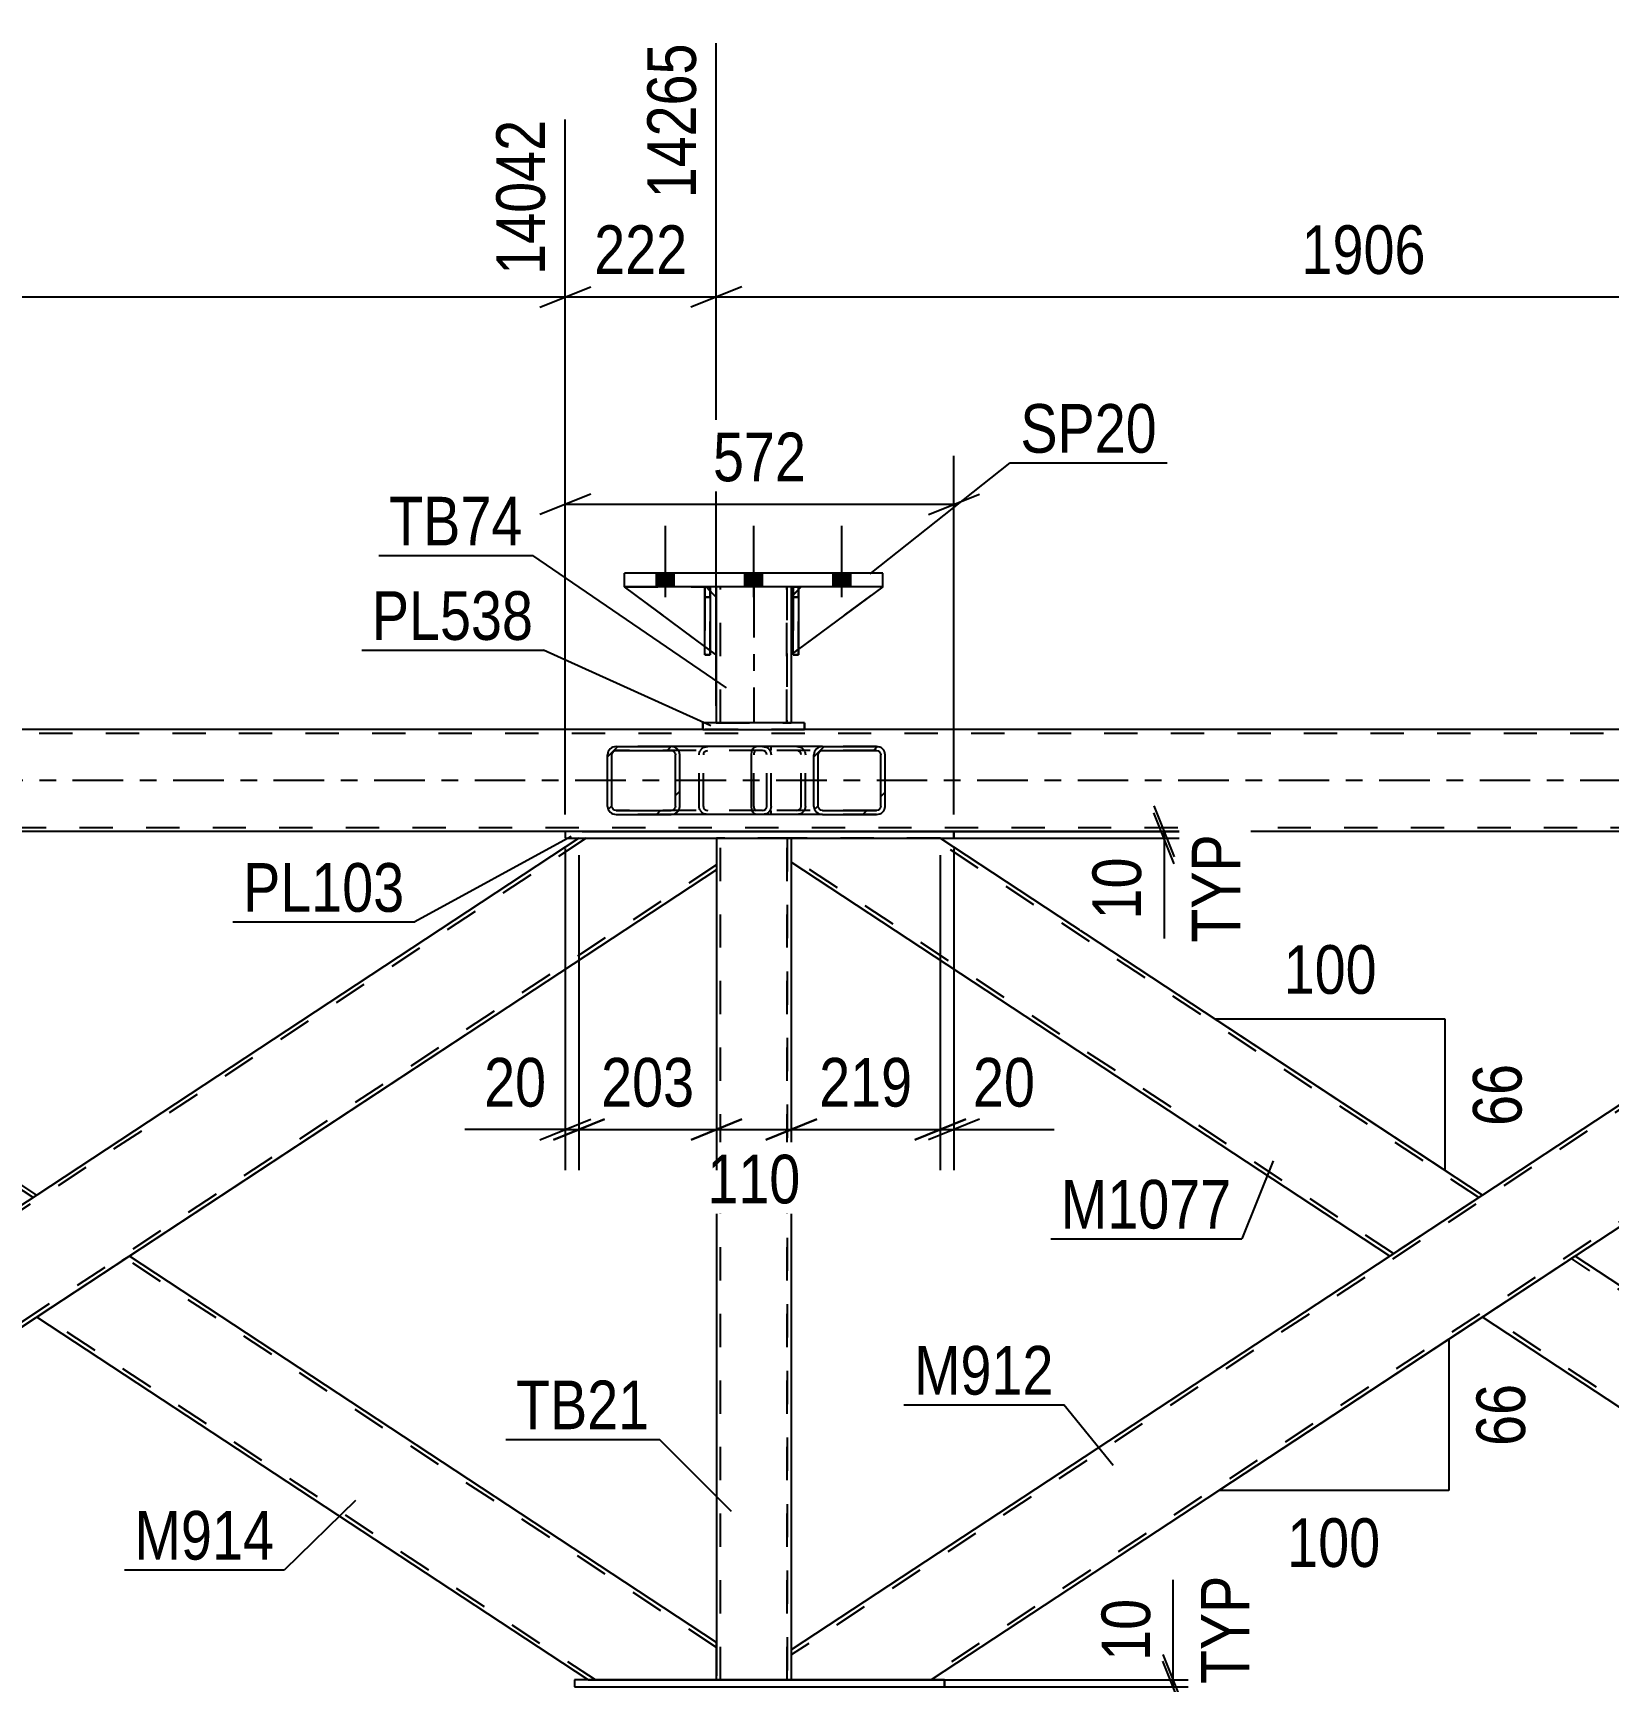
# Model space of a CAD drawing. Header units: millimetres. Extents: x -832 to 357, y -842 to -1.
# Drawn here: x -258.5 to -165.8, y -515.8 to -418.8 of the extents above; entities that cross this region are included whole.
import ezdxf

# ---------------------------------------------------------------- set-up
doc = ezdxf.new("R2010")
doc.units = ezdxf.units.MM
doc.linetypes.add('DXK_LINE_DOT2', pattern=[3.9198, 1.9599, -1.9599])
doc.linetypes.add('DXK_LINE_DOT3', pattern=[5.9187, 2.979, -0.9799, 0.9799, -0.9799])
doc.styles.add('Arial Narrow', font='ARIALN.TTF', dxfattribs={"height": 0.2})

# ---------------------------------------------------------------- blocks, each defined once
blk = doc.blocks.new('Part-570388851-8274 - 8256')
at = {"color": 7, "linetype": 'DXK_LINE_DOT2'}
for p, q in [((-213.887, -466.204), (-218.287, -466.204)), ((-218.287, -466.204), (-218.287, -468.052)), ((-218.287, -466.204), (-218.287, -515.763)), ((-218.047, -515.763), (-218.047, -466.204)), ((-218.047, -515.763), (-218.047, -466.204)), ((-214.127, -515.763), (-214.127, -466.204)), ((-214.127, -466.204), (-214.127, -515.763)), ((-213.887, -466.204), (-213.887, -467.61)), ((-213.887, -466.204), (-213.887, -515.763)), ((-218.287, -513.556), (-218.287, -515.763)), ((-213.887, -513.998), (-213.887, -515.763)), ((-218.287, -515.763), (-213.887, -515.763))]:
    blk.add_line(p, q, dxfattribs=at)
at = {"color": 2, "linetype": 'Continuous'}
for p, q in [((-213.887, -467.61), (-213.887, -513.998)), ((-218.287, -468.052), (-218.287, -513.556))]:
    blk.add_line(p, q, dxfattribs=at)
blk = doc.blocks.new('Part-570388851-8419 - 8256')
at = {"linetype": 'Continuous'}
h = blk.add_hatch(dxfattribs=at)
h.set_pattern_fill('', scale=0.7, style=0, pattern_type=0)
h.set_pattern_definition([(45, (-224.665, -464.5076), (-1.57154, 1.57154), [])])
h.paths.add_polyline_path([(-224.704, -464.324), (-224.665, -464.508), (-224.554, -464.663), (-224.389, -464.767), (-224.193, -464.804), (-220.958, -464.804), (-220.763, -464.767), (-220.597, -464.663), (-220.486, -464.508), (-220.447, -464.324), (-220.447, -461.284), (-220.486, -461.1), (-220.597, -460.944), (-220.763, -460.84), (-220.958, -460.804), (-224.193, -460.804), (-224.389, -460.84), (-224.554, -460.944), (-224.665, -461.1), (-224.704, -461.284)])
h.paths.add_polyline_path([(-224.429, -461.192), (-224.374, -461.114), (-224.291, -461.062), (-224.193, -461.044), (-220.958, -461.044), (-220.86, -461.062), (-220.777, -461.114), (-220.722, -461.192), (-220.703, -461.284), (-220.703, -464.324), (-220.722, -464.416), (-220.777, -464.494), (-220.86, -464.546), (-220.958, -464.564), (-224.193, -464.564), (-224.291, -464.546), (-224.374, -464.494), (-224.429, -464.416), (-224.449, -464.324), (-224.449, -461.284)])
at = {"color": 2, "linetype": 'Continuous'}
for p, q in [((-224.193, -460.804), (-224.389, -460.84)), ((-224.193, -460.804), (-220.958, -460.804)), ((-215.959, -460.804), (-220.958, -460.804)), ((-220.763, -460.84), (-220.958, -460.804)), ((-224.665, -461.1), (-224.704, -461.284)), ((-224.704, -464.324), (-224.704, -461.284)), ((-224.449, -461.284), (-224.429, -461.192)), ((-224.449, -464.324), (-224.449, -461.284)), ((-224.429, -461.192), (-224.374, -461.114)), ((-224.374, -461.114), (-224.291, -461.062)), ((-224.291, -461.062), (-224.193, -461.044)), ((-224.193, -461.044), (-220.958, -461.044)), ((-220.958, -461.044), (-220.86, -461.062)), ((-220.86, -461.062), (-220.777, -461.114)), ((-220.777, -461.114), (-220.722, -461.192)), ((-220.722, -461.192), (-220.703, -461.284)), ((-220.703, -464.324), (-220.703, -461.284)), ((-220.447, -461.284), (-220.486, -461.1)), ((-220.447, -464.324), (-220.447, -461.284)), ((-224.704, -464.324), (-224.665, -464.508)), ((-224.429, -464.416), (-224.449, -464.324)), ((-224.374, -464.494), (-224.429, -464.416)), ((-224.389, -464.767), (-224.193, -464.804)), ((-224.291, -464.546), (-224.374, -464.494)), ((-224.193, -464.564), (-224.291, -464.546)), ((-224.193, -464.564), (-220.958, -464.564)), ((-224.193, -464.804), (-220.958, -464.804)), ((-220.86, -464.546), (-220.958, -464.564)), ((-220.958, -464.804), (-220.763, -464.767)), ((-215.959, -464.804), (-220.958, -464.804)), ((-220.777, -464.494), (-220.86, -464.546)), ((-220.722, -464.416), (-220.777, -464.494)), ((-220.703, -464.324), (-220.722, -464.416)), ((-220.486, -464.508), (-220.447, -464.324))]:
    blk.add_line(p, q, dxfattribs=at)
at = {"color": 7, "linetype": 'DXK_LINE_DOT2'}
for p, q in [((-220.958, -460.804), (-224.193, -460.804)), ((-219.003, -460.84), (-218.808, -460.804)), ((-215.573, -460.804), (-215.959, -460.804)), ((-215.573, -460.804), (-215.377, -460.84)), ((-215.573, -461.044), (-224.193, -461.044)), ((-219.318, -461.284), (-219.28, -461.1)), ((-219.318, -464.324), (-219.318, -461.284)), ((-219.044, -461.192), (-219.063, -461.284)), ((-219.063, -464.324), (-219.063, -461.284)), ((-218.988, -461.114), (-219.044, -461.192)), ((-218.988, -461.114), (-218.966, -461.1)), ((-218.966, -461.1), (-218.905, -461.062)), ((-218.905, -461.062), (-218.808, -461.044)), ((-215.475, -461.062), (-215.573, -461.044)), ((-215.392, -461.114), (-215.475, -461.062)), ((-215.337, -461.192), (-215.392, -461.114)), ((-215.317, -461.284), (-215.337, -461.192)), ((-215.317, -464.324), (-215.317, -461.284)), ((-215.101, -461.1), (-215.062, -461.284)), ((-215.062, -464.324), (-215.062, -461.284)), ((-215.573, -464.564), (-224.193, -464.564)), ((-220.958, -464.804), (-224.193, -464.804)), ((-219.28, -464.508), (-219.318, -464.324)), ((-219.063, -464.324), (-219.044, -464.416)), ((-219.044, -464.416), (-218.988, -464.494)), ((-218.808, -464.804), (-219.003, -464.767)), ((-218.988, -464.494), (-218.966, -464.508)), ((-218.966, -464.508), (-218.905, -464.546)), ((-218.905, -464.546), (-218.808, -464.564)), ((-215.573, -464.804), (-215.959, -464.804)), ((-215.573, -464.564), (-215.475, -464.546)), ((-215.377, -464.767), (-215.573, -464.804)), ((-215.475, -464.546), (-215.392, -464.494)), ((-215.392, -464.494), (-215.337, -464.416)), ((-215.337, -464.416), (-215.317, -464.324)), ((-215.062, -464.324), (-215.101, -464.508))]:
    blk.add_line(p, q, dxfattribs=at)
at = {"color": 2, "linetype": 'Continuous'}
for centre, start, end in [((-224.213, -461.305), 110.75831, 155.68003), ((-220.938, -461.305), 24.31997, 69.24169), ((-224.213, -464.303), 204.31997, 249.24169), ((-220.938, -464.303), 290.75831, 335.68003)]:
    blk.add_arc(centre, 0.496, start, end, dxfattribs=at)
at = {"color": 7, "linetype": 'DXK_LINE_DOT2'}
for centre, start, end in [((-218.827, -461.305), 110.75832, 155.68004), ((-215.553, -461.305), 24.31996, 69.24168), ((-218.827, -464.303), 204.31996, 249.24168), ((-215.553, -464.303), 290.75832, 335.68004)]:
    blk.add_arc(centre, 0.496, start, end, dxfattribs=at)
blk = doc.blocks.new('Part-570388851-8403 - 8256')
at = {"color": 7, "linetype": 'DXK_LINE_DOT2'}
for p, q in [((-225.956, -466.204), (-301.269, -515.763)), ((-226.393, -466.204), (-218.287, -466.204)), ((-226.393, -466.204), (-226.393, -466.204)), ((-218.287, -466.204), (-218.287, -468.053)), ((-218.287, -467.765), (-291.227, -515.763)), ((-218.287, -467.765), (-218.287, -467.744)), ((-258.318, -487.212), (-263.776, -490.804)), ((-252.861, -490.804), (-258.318, -494.395)), ((-300.886, -515.223), (-301.705, -515.763)), ((-301.705, -515.763), (-301.705, -515.763)), ((-301.705, -515.763), (-290.79, -515.763))]:
    blk.add_line(p, q, dxfattribs=at)
at = {"color": 2, "linetype": 'Continuous'}
for p, q in [((-226.393, -466.204), (-258.318, -487.212)), ((-218.287, -466.204), (-218.287, -468.053)), ((-218.287, -468.053), (-252.861, -490.804)), ((-263.776, -490.804), (-300.886, -515.223)), ((-258.318, -494.395), (-290.79, -515.763))]:
    blk.add_line(p, q, dxfattribs=at)
blk = doc.blocks.new('Part-570388851-8659 - 8256')
at = {"color": 2, "linetype": 'Continuous'}
for p, q in [((-227.193, -465.804), (-227.193, -466.204)), ((-204.31, -465.804), (-227.193, -465.804)), ((-227.193, -466.204), (-204.31, -466.204)), ((-204.31, -465.804), (-204.31, -466.204)), ((-204.31, -465.804), (-204.31, -465.804)), ((-204.31, -466.204), (-204.31, -466.204))]:
    blk.add_line(p, q, dxfattribs=at)
at = {"color": 7, "linetype": 'DXK_LINE_DOT2'}
for p, q in [((-227.193, -465.804), (-227.193, -466.204)), ((-204.31, -466.204), (-204.31, -465.804)), ((-204.31, -465.804), (-204.31, -465.804)), ((-204.31, -466.204), (-204.31, -466.204))]:
    blk.add_line(p, q, dxfattribs=at)
blk = doc.blocks.new('Part-570388851-8356 - 8256')
at = {"color": 2, "linetype": 'Continuous'}
for p, q in [((-300.886, -466.384), (-300.852, -466.362)), ((-263.776, -490.804), (-300.886, -466.384)), ((-300.758, -466.3), (-300.852, -466.362)), ((-300.758, -466.3), (-300.62, -466.204)), ((-258.318, -487.212), (-290.244, -466.204)), ((-258.318, -487.212), (-263.776, -490.804)), ((-258.318, -487.212), (-258.318, -487.212))]:
    blk.add_line(p, q, dxfattribs=at)
at = {"color": 7, "linetype": 'DXK_LINE_DOT2'}
for p, q in [((-300.852, -466.362), (-300.886, -466.384)), ((-300.758, -466.3), (-300.62, -466.204)), ((-300.758, -466.3), (-300.758, -466.3)), ((-300.667, -466.24), (-300.651, -466.229)), ((-300.651, -466.229), (-300.667, -466.24)), ((-263.558, -490.66), (-300.667, -466.24)), ((-300.595, -466.204), (-300.651, -466.229)), ((-290.244, -466.204), (-300.62, -466.204)), ((-258.537, -487.356), (-290.681, -466.204)), ((-258.755, -487.5), (-258.755, -487.5)), ((-258.755, -487.5), (-258.755, -487.5)), ((-258.537, -487.356), (-258.588, -487.39)), ((-258.553, -487.367), (-258.588, -487.39)), ((-258.588, -487.39), (-258.588, -487.39)), ((-258.446, -487.297), (-258.446, -487.297)), ((-258.352, -487.234), (-258.352, -487.234)), ((-258.318, -487.212), (-258.318, -487.212)), ((-258.318, -487.212), (-258.318, -487.212)), ((-263.776, -490.804), (-263.776, -490.804))]:
    blk.add_line(p, q, dxfattribs=at)
blk = doc.blocks.new('Bolt-570388851-8478 - 8256')
at = {"linetype": 'Continuous'}
for points in [[(-221.819, -451.404), (-220.779, -451.404), (-220.779, -450.604), (-221.819, -450.604)], [(-221.819, -451.404), (-220.779, -451.404), (-220.779, -450.604), (-221.819, -450.604)], [(-221.819, -451.404), (-220.779, -451.404), (-220.779, -450.604), (-221.819, -450.604)], [(-216.619, -451.404), (-215.579, -451.404), (-215.579, -450.604), (-216.619, -450.604)], [(-216.619, -451.404), (-215.579, -451.404), (-215.579, -450.604), (-216.619, -450.604)], [(-211.419, -451.404), (-210.379, -451.404), (-210.379, -450.604), (-211.419, -450.604)], [(-211.419, -451.404), (-210.379, -451.404), (-210.379, -450.604), (-211.419, -450.604)], [(-211.419, -451.404), (-210.379, -451.404), (-210.379, -450.604), (-211.419, -450.604)]]:
    blk.add_hatch(color=1, dxfattribs=at).paths.add_polyline_path(points)
at = {"color": 1, "linetype": 'Continuous'}
for p, q in [((-221.299, -452.004), (-221.299, -447.804)), ((-221.299, -452.004), (-221.299, -447.804)), ((-221.299, -452.004), (-221.299, -447.804)), ((-216.099, -452.004), (-216.099, -447.804)), ((-216.099, -452.004), (-216.099, -447.804)), ((-210.899, -452.004), (-210.899, -447.804)), ((-210.899, -452.004), (-210.899, -447.804)), ((-210.899, -452.004), (-210.899, -447.804)), ((-221.819, -451.404), (-221.819, -450.604)), ((-221.819, -451.404), (-221.819, -450.604)), ((-221.819, -451.404), (-221.819, -450.604)), ((-220.779, -451.404), (-220.779, -450.604)), ((-220.779, -451.404), (-220.779, -450.604)), ((-220.779, -451.404), (-220.779, -450.604)), ((-216.619, -451.404), (-216.619, -450.604)), ((-216.619, -451.404), (-216.619, -450.604)), ((-215.579, -451.404), (-215.579, -450.604)), ((-215.579, -451.404), (-215.579, -450.604)), ((-211.419, -451.404), (-211.419, -450.604)), ((-211.419, -451.404), (-211.419, -450.604)), ((-211.419, -451.404), (-211.419, -450.604)), ((-210.379, -451.404), (-210.379, -450.604)), ((-210.379, -451.404), (-210.379, -450.604)), ((-210.379, -451.404), (-210.379, -450.604))]:
    blk.add_line(p, q, dxfattribs=at)
blk = doc.blocks.new('Part-570388851-8858 - 8256')
at = {"color": 7, "linetype": 'DXK_LINE_DOT2'}
for p, q in [((-140.822, -466.204), (-213.887, -514.284)), ((-130.78, -466.204), (-206.093, -515.763)), ((-130.343, -466.204), (-141.258, -466.204)), ((-141.258, -466.204), (-141.258, -466.204)), ((-130.343, -466.204), (-130.343, -466.204)), ((-130.343, -466.204), (-130.343, -466.204)), ((-173.184, -487.212), (-178.642, -490.804)), ((-167.727, -490.804), (-173.184, -494.395)), ((-213.887, -513.997), (-213.887, -515.763)), ((-213.887, -514.284), (-213.887, -514.306)), ((-213.887, -514.306), (-213.887, -514.461)), ((-205.656, -515.763), (-213.887, -515.763)), ((-205.656, -515.763), (-205.656, -515.763))]:
    blk.add_line(p, q, dxfattribs=at)
at = {"color": 2, "linetype": 'Continuous'}
for p, q in [((-141.258, -466.204), (-173.184, -487.212)), ((-130.343, -466.204), (-167.727, -490.804)), ((-178.642, -490.804), (-213.887, -513.997)), ((-173.184, -494.395), (-205.656, -515.763)), ((-213.887, -513.997), (-213.887, -514.571)), ((-213.887, -514.571), (-213.887, -515.763))]:
    blk.add_line(p, q, dxfattribs=at)
blk = doc.blocks.new('Part-570388851-8481 - 8256')
at = {"color": 2, "linetype": 'Continuous'}
for p, q in [((-213.453, -451.403), (-213.773, -451.403)), ((-213.773, -455.403), (-213.773, -451.403)), ((-213.453, -451.403), (-213.453, -451.403)), ((-213.453, -451.403), (-213.453, -455.403)), ((-213.453, -455.403), (-213.773, -455.403))]:
    blk.add_line(p, q, dxfattribs=at)
at = {"color": 7, "linetype": 'DXK_LINE_DOT2'}
for p, q in [((-213.773, -451.403), (-213.773, -452.003)), ((-213.453, -452.003), (-213.773, -452.003)), ((-213.773, -452.003), (-213.773, -455.403)), ((-213.453, -452.003), (-213.453, -451.403)), ((-213.453, -455.403), (-213.453, -452.003))]:
    blk.add_line(p, q, dxfattribs=at)
blk = doc.blocks.new('Part-570388851-8483 - 8256')
at = {"color": 7, "linetype": 'DXK_LINE_DOT2'}
for p, q in [((-213.773, -452.003), (-213.773, -451.403)), ((-213.773, -451.403), (-213.773, -451.403)), ((-213.773, -451.403), (-213.773, -455.403)), ((-213.773, -451.403), (-213.453, -451.403)), ((-213.773, -455.403), (-213.773, -452.003)), ((-213.773, -452.003), (-213.453, -452.003)), ((-213.453, -451.403), (-213.453, -452.003)), ((-213.453, -455.403), (-213.453, -451.403)), ((-213.453, -452.003), (-213.453, -455.403)), ((-213.773, -455.403), (-213.453, -455.403))]:
    blk.add_line(p, q, dxfattribs=at)
blk = doc.blocks.new('Part-570388851-8876 - 8256')
at = {"color": 2, "linetype": 'Continuous'}
for p, q in [((-213.887, -466.204), (-213.887, -467.611)), ((-173.184, -487.212), (-205.11, -466.204)), ((-178.642, -490.804), (-213.887, -467.611)), ((-173.184, -487.212), (-178.642, -490.804)), ((-173.184, -487.212), (-173.184, -487.212))]:
    blk.add_line(p, q, dxfattribs=at)
at = {"color": 7, "linetype": 'DXK_LINE_DOT2'}
for p, q in [((-213.887, -466.204), (-213.887, -467.611)), ((-205.11, -466.204), (-213.887, -466.204)), ((-173.403, -487.356), (-205.547, -466.204)), ((-178.423, -490.66), (-213.887, -467.323)), ((-173.621, -487.5), (-173.621, -487.5)), ((-173.621, -487.5), (-173.621, -487.5)), ((-173.403, -487.356), (-173.454, -487.39)), ((-173.419, -487.367), (-173.454, -487.39)), ((-173.454, -487.39), (-173.454, -487.39)), ((-173.403, -487.356), (-173.403, -487.356)), ((-173.312, -487.297), (-173.312, -487.297)), ((-173.217, -487.234), (-173.217, -487.234)), ((-173.184, -487.212), (-173.184, -487.212)), ((-173.184, -487.212), (-173.184, -487.212)), ((-178.642, -490.804), (-178.642, -490.804))]:
    blk.add_line(p, q, dxfattribs=at)
blk = doc.blocks.new('Part-570388851-8582 - 8256')
at = {"color": 7, "linetype": 'DXK_LINE_DOT2'}
for p, q in [((-213.899, -452.003), (-213.299, -451.403)), ((-213.899, -452.003), (-213.899, -455.403)), ((-213.453, -451.557), (-213.773, -451.877)), ((-208.499, -451.404), (-213.299, -451.403)), ((-213.899, -455.403), (-213.453, -455.073))]:
    blk.add_line(p, q, dxfattribs=at)
at = {"color": 2, "linetype": 'Continuous'}
for p, q in [((-213.773, -451.877), (-213.899, -452.003)), ((-213.899, -452.003), (-213.899, -455.403)), ((-213.899, -452.003), (-213.899, -452.003)), ((-213.299, -451.403), (-213.453, -451.557)), ((-208.499, -451.404), (-213.453, -455.073)), ((-213.773, -455.31), (-213.899, -455.403))]:
    blk.add_line(p, q, dxfattribs=at)
blk = doc.blocks.new('Part-570388851-8583 - 8256')
at = {"color": 7, "linetype": 'DXK_LINE_DOT2'}
for p, q in [((-213.299, -451.403), (-213.899, -452.003)), ((-213.899, -452.003), (-213.299, -451.403)), ((-213.899, -455.403), (-208.499, -451.404)), ((-213.899, -452.003), (-213.899, -455.403)), ((-213.899, -452.003), (-213.899, -452.003)), ((-213.899, -452.003), (-213.899, -455.403)), ((-208.499, -451.404), (-213.299, -451.403))]:
    blk.add_line(p, q, dxfattribs=at)
blk = doc.blocks.new('Part-570388851-8612 - 8256')
at = {"color": 2, "linetype": 'Continuous'}
for p, q in [((-219.099, -459.804), (-219.099, -459.404)), ((-219.099, -459.404), (-219.099, -459.404)), ((-213.099, -459.404), (-219.099, -459.404)), ((-219.099, -459.804), (-219.099, -459.804)), ((-219.099, -459.804), (-213.099, -459.804)), ((-213.099, -459.404), (-213.099, -459.804))]:
    blk.add_line(p, q, dxfattribs=at)
at = {"color": 7, "linetype": 'DXK_LINE_DOT2'}
for p, q in [((-219.099, -459.404), (-219.099, -459.804)), ((-213.099, -459.404), (-213.099, -459.404)), ((-213.099, -459.804), (-213.099, -459.404)), ((-213.099, -459.804), (-213.099, -459.804))]:
    blk.add_line(p, q, dxfattribs=at)
blk = doc.blocks.new('Part-570388851-8617 - 8256')
at = {"color": 2, "linetype": 'Continuous'}
for p, q in [((-218.299, -451.404), (-218.299, -452.003)), ((-213.899, -451.404), (-213.899, -452.003)), ((-218.299, -455.403), (-218.299, -459.404)), ((-213.899, -455.403), (-213.899, -459.404))]:
    blk.add_line(p, q, dxfattribs=at)
at = {"color": 7, "linetype": 'DXK_LINE_DOT2'}
for p, q in [((-213.899, -451.404), (-218.299, -451.404)), ((-218.299, -451.404), (-218.299, -459.404)), ((-218.299, -452.003), (-218.299, -455.403)), ((-218.059, -459.404), (-218.059, -451.404)), ((-218.059, -459.404), (-218.059, -451.404)), ((-214.139, -459.404), (-214.139, -451.404)), ((-214.139, -451.404), (-214.139, -459.404)), ((-213.899, -451.404), (-213.899, -459.404)), ((-213.899, -452.003), (-213.899, -455.403)), ((-218.299, -459.404), (-213.899, -459.404))]:
    blk.add_line(p, q, dxfattribs=at)
at = {"color": 7, "linetype": 'DXK_LINE_DOT3'}
blk.add_line((-216.099, -451.404), (-216.099, -459.404), dxfattribs=at)
blk = doc.blocks.new('Part-570388851-8627 - 8256')
at = {"color": 2, "linetype": 'Continuous'}
for p, q in [((-223.699, -451.404), (-223.699, -450.604)), ((-208.499, -450.604), (-223.699, -450.604)), ((-208.499, -451.404), (-208.499, -450.604)), ((-208.499, -451.404), (-223.699, -451.404))]:
    blk.add_line(p, q, dxfattribs=at)
at = {"color": 7, "linetype": 'DXK_LINE_DOT2'}
for p, q in [((-223.699, -451.404), (-223.699, -450.604)), ((-208.499, -451.404), (-208.499, -450.604))]:
    blk.add_line(p, q, dxfattribs=at)
blk = doc.blocks.new('Part-570388851-8628 - 8256')
at = {"color": 2, "linetype": 'Continuous'}
for p, q in [((-218.973, -454.904), (-223.699, -451.403)), ((-218.299, -452.003), (-218.653, -451.65)), ((-218.299, -452.003), (-218.299, -455.403)), ((-218.299, -455.403), (-218.653, -455.141))]:
    blk.add_line(p, q, dxfattribs=at)
at = {"color": 7, "linetype": 'DXK_LINE_DOT2'}
for p, q in [((-218.899, -451.403), (-223.699, -451.403)), ((-218.653, -451.65), (-218.899, -451.403)), ((-218.653, -455.141), (-218.973, -454.904))]:
    blk.add_line(p, q, dxfattribs=at)
blk = doc.blocks.new('Part-570388851-8629 - 8256')
at = {"color": 7, "linetype": 'DXK_LINE_DOT2'}
for p, q in [((-218.299, -455.403), (-223.699, -451.403)), ((-223.699, -451.403), (-218.899, -451.403)), ((-218.899, -451.403), (-218.299, -452.003)), ((-218.299, -452.003), (-218.299, -455.403))]:
    blk.add_line(p, q, dxfattribs=at)
blk = doc.blocks.new('Part-570388851-8682 - 8256')
at = {"color": 2, "linetype": 'Continuous'}
for p, q in [((-226.647, -515.763), (-226.647, -516.163)), ((-204.856, -515.763), (-226.647, -515.763)), ((-226.647, -516.163), (-204.856, -516.163)), ((-204.856, -515.763), (-204.856, -516.163)), ((-204.856, -515.763), (-204.856, -515.763)), ((-204.856, -516.163), (-204.856, -516.163))]:
    blk.add_line(p, q, dxfattribs=at)
at = {"color": 7, "linetype": 'DXK_LINE_DOT2'}
for p, q in [((-226.647, -515.763), (-226.647, -516.163)), ((-204.856, -516.163), (-204.856, -515.763)), ((-204.856, -515.763), (-204.856, -515.763)), ((-204.856, -516.163), (-204.856, -516.163))]:
    blk.add_line(p, q, dxfattribs=at)
blk = doc.blocks.new('Part-570388851-8765 - 8256')
at = {"color": 2, "linetype": 'Continuous'}
for p, q in [((-252.861, -490.804), (-258.318, -494.395)), ((-252.861, -490.804), (-252.861, -490.804)), ((-218.287, -513.555), (-252.861, -490.804)), ((-258.318, -494.395), (-258.318, -494.395)), ((-225.847, -515.763), (-258.318, -494.395)), ((-218.287, -515.763), (-218.287, -513.555))]:
    blk.add_line(p, q, dxfattribs=at)
at = {"color": 7, "linetype": 'DXK_LINE_DOT2'}
for p, q in [((-252.894, -490.826), (-253.298, -491.091)), ((-253.079, -490.947), (-253.079, -490.947)), ((-218.287, -513.842), (-253.079, -490.947)), ((-252.861, -490.804), (-252.861, -490.804)), ((-253.298, -491.091), (-253.298, -491.091)), ((-253.298, -491.091), (-253.298, -491.091)), ((-258.1, -494.251), (-258.084, -494.24)), ((-225.41, -515.763), (-258.1, -494.251)), ((-257.882, -494.108), (-257.882, -494.108)), ((-218.287, -515.763), (-218.287, -513.555)), ((-218.287, -513.842), (-218.287, -513.909)), ((-225.847, -515.763), (-218.287, -515.763)), ((-225.847, -515.763), (-225.847, -515.763))]:
    blk.add_line(p, q, dxfattribs=at)
blk = doc.blocks.new('Part-570388851-8812 - 8256')
at = {"linetype": 'Continuous'}
h = blk.add_hatch(dxfattribs=at)
h.set_pattern_fill('', scale=0.7, style=0, pattern_type=0)
h.set_pattern_definition([(45, (-212.5148, -464.5076), (-1.57154, 1.57154), [])])
h.paths.add_polyline_path([(-212.553, -464.324), (-212.515, -464.508), (-212.406, -464.663), (-212.242, -464.767), (-212.05, -464.804), (-208.86, -464.804), (-208.668, -464.767), (-208.504, -464.663), (-208.395, -464.508), (-208.357, -464.324), (-208.357, -461.284), (-208.395, -461.1), (-208.504, -460.944), (-208.668, -460.84), (-208.86, -460.804), (-212.05, -460.804), (-212.242, -460.84), (-212.406, -460.944), (-212.515, -461.1), (-212.553, -461.284)])
h.paths.add_polyline_path([(-212.282, -461.192), (-212.228, -461.114), (-212.146, -461.062), (-212.05, -461.044), (-208.86, -461.044), (-208.764, -461.062), (-208.682, -461.114), (-208.628, -461.192), (-208.609, -461.284), (-208.609, -464.324), (-208.628, -464.416), (-208.682, -464.494), (-208.764, -464.546), (-208.86, -464.564), (-212.05, -464.564), (-212.146, -464.546), (-212.228, -464.494), (-212.282, -464.416), (-212.301, -464.324), (-212.301, -461.284)])
at = {"color": 2, "linetype": 'Continuous'}
for p, q in [((-216.15, -460.944), (-216.062, -460.84)), ((-216.062, -460.84), (-215.959, -460.804)), ((-212.05, -460.804), (-215.959, -460.804)), ((-212.05, -460.804), (-212.242, -460.84)), ((-212.05, -460.804), (-208.86, -460.804)), ((-208.668, -460.84), (-208.86, -460.804)), ((-216.229, -461.284), (-216.208, -461.1)), ((-216.229, -464.324), (-216.229, -461.284)), ((-216.208, -461.1), (-216.15, -460.944)), ((-212.515, -461.1), (-212.553, -461.284)), ((-212.553, -464.324), (-212.553, -461.284)), ((-212.301, -461.284), (-212.282, -461.192)), ((-212.301, -464.324), (-212.301, -461.284)), ((-212.282, -461.192), (-212.228, -461.114)), ((-212.228, -461.114), (-212.146, -461.062)), ((-212.146, -461.062), (-212.05, -461.044)), ((-212.05, -461.044), (-208.86, -461.044)), ((-208.86, -461.044), (-208.764, -461.062)), ((-208.764, -461.062), (-208.682, -461.114)), ((-208.682, -461.114), (-208.628, -461.192)), ((-208.628, -461.192), (-208.609, -461.284)), ((-208.609, -464.324), (-208.609, -461.284)), ((-208.357, -461.284), (-208.395, -461.1)), ((-208.357, -464.324), (-208.357, -461.284)), ((-216.208, -464.508), (-216.229, -464.324)), ((-216.15, -464.663), (-216.208, -464.508)), ((-216.062, -464.767), (-216.15, -464.663)), ((-215.959, -464.804), (-216.062, -464.767)), ((-212.05, -464.804), (-215.959, -464.804)), ((-212.553, -464.324), (-212.515, -464.508)), ((-212.282, -464.416), (-212.301, -464.324)), ((-212.228, -464.494), (-212.282, -464.416)), ((-212.242, -464.767), (-212.05, -464.804)), ((-212.146, -464.546), (-212.228, -464.494)), ((-212.05, -464.564), (-212.146, -464.546)), ((-212.05, -464.564), (-208.86, -464.564)), ((-212.05, -464.804), (-208.86, -464.804)), ((-208.764, -464.546), (-208.86, -464.564)), ((-208.86, -464.804), (-208.668, -464.767)), ((-208.682, -464.494), (-208.764, -464.546)), ((-208.628, -464.416), (-208.682, -464.494)), ((-208.609, -464.324), (-208.628, -464.416)), ((-208.395, -464.508), (-208.357, -464.324))]:
    blk.add_line(p, q, dxfattribs=at)
at = {"color": 7, "linetype": 'DXK_LINE_DOT2'}
for p, q in [((-215.062, -461.044), (-215.062, -460.804)), ((-213.552, -460.804), (-213.36, -460.84)), ((-208.86, -460.804), (-212.05, -460.804)), ((-216.084, -461.192), (-216.094, -461.284)), ((-216.094, -464.324), (-216.094, -461.284)), ((-216.055, -461.114), (-216.084, -461.192)), ((-216.011, -461.062), (-216.055, -461.114)), ((-215.959, -461.044), (-216.011, -461.062)), ((-208.86, -461.044), (-215.959, -461.044)), ((-213.456, -461.062), (-213.552, -461.044)), ((-213.374, -461.114), (-213.456, -461.062)), ((-213.32, -461.192), (-213.374, -461.114)), ((-213.301, -461.284), (-213.32, -461.192)), ((-213.301, -464.324), (-213.301, -461.284)), ((-213.087, -461.1), (-213.049, -461.284)), ((-213.049, -464.324), (-213.049, -461.284)), ((-216.094, -464.324), (-216.084, -464.416)), ((-216.084, -464.416), (-216.055, -464.494)), ((-216.055, -464.494), (-216.011, -464.546)), ((-216.011, -464.546), (-215.959, -464.564)), ((-208.86, -464.564), (-215.959, -464.564)), ((-215.062, -464.804), (-215.062, -464.564)), ((-213.552, -464.564), (-213.456, -464.546)), ((-213.36, -464.767), (-213.552, -464.804)), ((-213.456, -464.546), (-213.374, -464.494)), ((-213.374, -464.494), (-213.32, -464.416)), ((-213.32, -464.416), (-213.301, -464.324)), ((-213.049, -464.324), (-213.087, -464.508)), ((-208.86, -464.804), (-212.05, -464.804))]:
    blk.add_line(p, q, dxfattribs=at)
for centre, start, end in [((-213.537, -461.3), 23.89514, 68.84868), ((-213.537, -464.308), 291.15132, 336.10486)]:
    blk.add_arc(centre, 0.492, start, end, dxfattribs=at)
at = {"color": 2, "linetype": 'Continuous'}
for centre, start, end in [((-212.065, -461.3), 111.15132, 156.10487), ((-208.845, -461.3), 23.89513, 68.84868), ((-212.065, -464.308), 203.89513, 248.84868), ((-208.845, -464.308), 291.15132, 336.10487)]:
    blk.add_arc(centre, 0.492, start, end, dxfattribs=at)
blk = doc.blocks.new('Part-570388851-8837 - 8256')
at = {"color": 2, "linetype": 'Continuous'}
for p, q in [((-219.099, -459.804), (-383.367, -459.804)), ((-111.176, -459.804), (-213.099, -459.804)), ((-227.193, -465.804), (-289.444, -465.804)), ((-142.058, -465.804), (-204.31, -465.804))]:
    blk.add_line(p, q, dxfattribs=at)
at = {"color": 7, "linetype": 'DXK_LINE_DOT2'}
for p, q in [((-213.099, -459.804), (-219.099, -459.804)), ((-111.176, -460.044), (-788.888, -460.044)), ((-788.888, -465.564), (-111.176, -465.564)), ((-204.31, -465.804), (-227.193, -465.804))]:
    blk.add_line(p, q, dxfattribs=at)
at = {"color": 7, "linetype": 'DXK_LINE_DOT3'}
blk.add_line((-111.176, -462.804), (-788.888, -462.804), dxfattribs=at)
blk = doc.blocks.new('Part-570388851-8853 - 8256')
at = {"color": 2, "linetype": 'Continuous'}
for p, q in [((-167.727, -490.804), (-173.184, -494.395)), ((-167.727, -490.804), (-167.727, -490.804)), ((-130.617, -515.223), (-167.727, -490.804)), ((-173.184, -494.395), (-173.184, -494.395)), ((-140.712, -515.763), (-173.184, -494.395)), ((-130.65, -515.245), (-131.437, -515.763)), ((-130.617, -515.223), (-130.65, -515.245))]:
    blk.add_line(p, q, dxfattribs=at)
at = {"color": 7, "linetype": 'DXK_LINE_DOT2'}
for p, q in [((-167.76, -490.826), (-168.163, -491.091)), ((-167.945, -490.947), (-167.945, -490.947)), ((-130.835, -515.367), (-167.945, -490.947)), ((-167.727, -490.804), (-167.727, -490.804)), ((-168.163, -491.091), (-168.163, -491.091)), ((-168.163, -491.091), (-168.163, -491.091)), ((-172.966, -494.251), (-172.949, -494.24)), ((-140.276, -515.763), (-172.966, -494.251)), ((-172.748, -494.108), (-172.748, -494.108)), ((-130.617, -515.223), (-130.617, -515.223)), ((-130.617, -515.223), (-130.617, -515.223)), ((-131.437, -515.763), (-140.712, -515.763)), ((-140.712, -515.763), (-140.712, -515.763)), ((-131.054, -515.511), (-130.835, -515.367)), ((-131.054, -515.511), (-131.054, -515.511))]:
    blk.add_line(p, q, dxfattribs=at)
blk = doc.blocks.new('Part-570388851-8861 - 8256')
at = {"color": 7, "linetype": 'DXK_LINE_DOT2'}
for p, q in [((-218.972, -451.403), (-218.973, -451.403)), ((-218.973, -451.403), (-218.972, -455.403)), ((-218.973, -451.403), (-218.652, -451.403)), ((-218.972, -452.003), (-218.972, -451.403)), ((-218.972, -455.403), (-218.972, -452.003)), ((-218.972, -452.003), (-218.652, -452.003)), ((-218.652, -455.403), (-218.653, -451.403)), ((-218.652, -451.403), (-218.652, -452.003)), ((-218.652, -452.003), (-218.652, -455.403)), ((-218.972, -455.403), (-218.652, -455.403))]:
    blk.add_line(p, q, dxfattribs=at)
blk = doc.blocks.new('Part-570388851-8884 - 8256')
at = {"color": 2, "linetype": 'Continuous'}
for p, q in [((-218.653, -451.403), (-218.973, -451.403)), ((-218.973, -455.403), (-218.973, -451.403)), ((-218.653, -451.403), (-218.653, -451.403)), ((-218.653, -451.403), (-218.653, -455.403)), ((-218.653, -455.403), (-218.973, -455.403))]:
    blk.add_line(p, q, dxfattribs=at)
at = {"color": 7, "linetype": 'DXK_LINE_DOT2'}
for p, q in [((-218.973, -451.403), (-218.973, -452.003)), ((-218.653, -452.003), (-218.973, -452.003)), ((-218.973, -452.003), (-218.973, -455.403)), ((-218.653, -452.003), (-218.653, -451.403)), ((-218.653, -455.403), (-218.653, -452.003))]:
    blk.add_line(p, q, dxfattribs=at)
blk = doc.blocks.new('StraightDimension-570388851-9805 - 8256')
at = {"color": 7, "linetype": 'Continuous'}
for p, q in [((-218.299, -458.404), (-218.299, -419.388)), ((-227.193, -464.804), (-227.193, -423.888)), ((-228.693, -434.929), (-225.693, -433.729)), ((-216.799, -433.729), (-219.799, -434.929)), ((-227.193, -434.329), (-218.299, -434.329))]:
    blk.add_line(p, q, dxfattribs=at)
at = {"color": 0}
blk.add_wipeout([(-219.404, -433.579), (-219.404, -429.379), (-226.088, -429.379), (-226.088, -433.579)], dxfattribs=at)
at = {"color": 3, "style": 'Arial Narrow'}
blk.add_text('222', height=2.8633, dxfattribs=at).set_placement((-225.488, -432.979))
at = {"color": 0, "linetype": 'Continuous'}
blk.add_wipeout([(-218.899, -418.788), (-223.099, -418.789), (-223.099, -429.129), (-218.899, -429.129)], dxfattribs=at)
at = {"color": 3, "linetype": 'Continuous', "style": 'Arial Narrow'}
blk.add_text('14265', height=2.8633, rotation=90.00021, dxfattribs=at).set_placement((-219.499, -428.529))
blk = doc.blocks.new('StraightDimension-570388851-10306 - 8256')
at = {"color": 7, "linetype": 'Continuous'}
for p, q in [((-205.11, -467.204), (-205.11, -485.752)), ((-204.31, -466.804), (-204.31, -485.752)), ((-206.61, -483.952), (-203.61, -482.752)), ((-202.81, -482.752), (-205.81, -483.952)), ((-205.11, -483.352), (-204.31, -483.352)), ((-204.31, -483.352), (-198.404, -483.352)), ((-204.31, -483.352), (-198.404, -483.352))]:
    blk.add_line(p, q, dxfattribs=at)
at = {"color": 0}
blk.add_wipeout([(-198.929, -482.602), (-198.929, -478.402), (-203.785, -478.402), (-203.785, -482.602)], dxfattribs=at)
at = {"color": 3, "style": 'Arial Narrow'}
blk.add_text('20', height=2.8633, dxfattribs=at).set_placement((-203.185, -482.002))
blk = doc.blocks.new('StraightDimension-570388851-10324 - 8256')
at = {"color": 7, "linetype": 'Continuous'}
for p, q in [((-213.887, -467.204), (-213.887, -485.752)), ((-205.11, -467.204), (-205.11, -485.752)), ((-215.387, -483.952), (-212.387, -482.752)), ((-203.61, -482.752), (-206.61, -483.952)), ((-213.887, -483.352), (-205.11, -483.352))]:
    blk.add_line(p, q, dxfattribs=at)
at = {"color": 0}
blk.add_wipeout([(-206.156, -482.602), (-206.156, -478.402), (-212.841, -478.402), (-212.841, -482.602)], dxfattribs=at)
at = {"color": 3, "style": 'Arial Narrow'}
blk.add_text('219', height=2.8633, dxfattribs=at).set_placement((-212.241, -482.002))
blk = doc.blocks.new('AngleDimension-570388851-9913 - 8256')
at = {"color": 7, "linetype": 'Continuous'}
for p, q in [((-233.095, -477.797), (-266.135, -499.539)), ((-266.135, -499.539), (-279.668, -508.444)), ((-266.135, -499.539), (-266.135, -508.444)), ((-266.135, -508.444), (-279.668, -508.444))]:
    blk.add_line(p, q, dxfattribs=at)
at = {"color": 0}
for points in [[(-261.035, -501.563), (-265.235, -501.563), (-265.235, -506.42), (-261.035, -506.42)], [(-269.56, -513.544), (-269.56, -509.344), (-276.244, -509.344), (-276.244, -513.544)]]:
    blk.add_wipeout(points, dxfattribs=at)
at = {"color": 3, "style": 'Arial Narrow'}
blk.add_text('66', height=2.8633, rotation=90.00021, dxfattribs=at).set_placement((-261.635, -505.82))
blk.add_text('100', height=2.8633, dxfattribs=at).set_placement((-275.644, -512.944))
blk = doc.blocks.new('StraightDimension-570388851-9815 - 8256')
at = {"color": 7, "linetype": 'Continuous'}
for p, q in [((-218.299, -458.404), (-218.299, -419.388)), ((-142.058, -464.804), (-142.058, -423.888)), ((-216.799, -433.729), (-219.799, -434.929)), ((-143.558, -434.929), (-140.558, -433.729)), ((-218.299, -434.329), (-142.058, -434.329))]:
    blk.add_line(p, q, dxfattribs=at)
at = {"color": 0}
blk.add_wipeout([(-175.922, -433.579), (-175.922, -429.379), (-184.435, -429.379), (-184.435, -433.579)], dxfattribs=at)
at = {"color": 3, "style": 'Arial Narrow'}
blk.add_text('1906', height=2.8633, dxfattribs=at).set_placement((-183.835, -432.979))
at = {"color": 0, "linetype": 'Continuous'}
blk.add_wipeout([(-142.658, -423.288), (-146.858, -423.289), (-146.858, -433.629), (-142.658, -433.629)], dxfattribs=at)
at = {"color": 3, "linetype": 'Continuous', "style": 'Arial Narrow'}
blk.add_text('16171', height=2.8633, rotation=90.00021, dxfattribs=at).set_placement((-143.258, -433.029))
blk = doc.blocks.new('AngleDimension-570388851-8915 - 8256')
at = {"color": 7, "linetype": 'Continuous'}
for p, q in [((-147.961, -477.797), (-175.171, -495.702)), ((-175.171, -495.702), (-188.704, -504.607)), ((-175.171, -495.702), (-175.171, -504.607)), ((-175.171, -504.607), (-188.704, -504.607))]:
    blk.add_line(p, q, dxfattribs=at)
at = {"color": 0}
for points in [[(-170.071, -497.727), (-174.271, -497.727), (-174.271, -502.583), (-170.071, -502.583)], [(-178.595, -509.707), (-178.595, -505.507), (-185.279, -505.507), (-185.279, -509.707)]]:
    blk.add_wipeout(points, dxfattribs=at)
at = {"color": 3, "style": 'Arial Narrow'}
blk.add_text('66', height=2.8633, rotation=90.00021, dxfattribs=at).set_placement((-170.671, -501.983))
blk.add_text('100', height=2.8633, dxfattribs=at).set_placement((-184.679, -509.107))
blk = doc.blocks.new('StraightDimension-570388851-9249 - 8256')
at = {"color": 7, "linetype": 'Continuous'}
for p, q in [((-191.401, -515.763), (-191.401, -509.857)), ((-191.401, -515.763), (-191.401, -509.857)), ((-192.001, -514.263), (-190.801, -517.263)), ((-190.801, -517.663), (-192.001, -514.663)), ((-225.647, -515.763), (-189.001, -515.763)), ((-225.647, -516.163), (-189.001, -516.163)), ((-191.401, -516.163), (-191.401, -515.763))]:
    blk.add_line(p, q, dxfattribs=at)
at = {"color": 0, "linetype": 'Continuous'}
blk.add_wipeout([(-186.301, -509.015), (-190.501, -509.015), (-190.501, -516.605), (-186.301, -516.605)], dxfattribs=at)
at = {"color": 0}
blk.add_wipeout([(-192.151, -510.382), (-196.351, -510.382), (-196.351, -515.238), (-192.151, -515.238)], dxfattribs=at)
at = {"color": 3, "linetype": 'Continuous', "style": 'Arial Narrow'}
blk.add_text('TYP', height=2.8633, rotation=90.00021, dxfattribs=at).set_placement((-186.901, -516.005))
at = {"color": 3, "style": 'Arial Narrow'}
blk.add_text('10', height=2.8633, rotation=90.00021, dxfattribs=at).set_placement((-192.751, -514.638))
blk = doc.blocks.new('StraightDimension-570388851-9260 - 8256')
at = {"color": 7, "linetype": 'Continuous'}
for p, q in [((-192.534, -464.304), (-191.334, -467.304)), ((-191.334, -467.704), (-192.534, -464.704)), ((-226.193, -465.804), (-189.534, -465.804)), ((-226.193, -466.204), (-189.534, -466.204)), ((-191.934, -466.204), (-191.934, -465.804)), ((-191.934, -466.204), (-191.934, -472.11)), ((-191.934, -466.204), (-191.934, -472.11))]:
    blk.add_line(p, q, dxfattribs=at)
at = {"color": 0, "linetype": 'Continuous'}
blk.add_wipeout([(-186.834, -465.362), (-191.034, -465.362), (-191.034, -472.952), (-186.834, -472.952)], dxfattribs=at)
at = {"color": 0}
blk.add_wipeout([(-192.684, -466.729), (-196.884, -466.729), (-196.884, -471.585), (-192.684, -471.585)], dxfattribs=at)
at = {"color": 3, "linetype": 'Continuous', "style": 'Arial Narrow'}
blk.add_text('TYP', height=2.8633, rotation=90.00021, dxfattribs=at).set_placement((-187.434, -472.352))
at = {"color": 3, "style": 'Arial Narrow'}
blk.add_text('10', height=2.8633, rotation=90.00021, dxfattribs=at).set_placement((-193.284, -470.985))
blk = doc.blocks.new('StraightDimension-570388851-10298 - 8256')
at = {"color": 7, "linetype": 'Continuous'}
for p, q in [((-227.193, -466.804), (-227.193, -485.752)), ((-226.393, -467.204), (-226.393, -485.752)), ((-228.693, -483.952), (-225.693, -482.752)), ((-224.893, -482.752), (-227.893, -483.952)), ((-227.193, -483.352), (-233.099, -483.352)), ((-227.193, -483.352), (-233.099, -483.352)), ((-227.193, -483.352), (-226.393, -483.352))]:
    blk.add_line(p, q, dxfattribs=at)
at = {"color": 0}
blk.add_wipeout([(-227.718, -482.602), (-227.718, -478.402), (-232.574, -478.402), (-232.574, -482.602)], dxfattribs=at)
at = {"color": 3, "style": 'Arial Narrow'}
blk.add_text('20', height=2.8633, dxfattribs=at).set_placement((-231.974, -482.002))
blk = doc.blocks.new('StraightDimension-570388851-10314 - 8256')
at = {"color": 7, "linetype": 'Continuous'}
for p, q in [((-218.287, -467.204), (-218.287, -486.202)), ((-213.887, -467.204), (-213.887, -486.202)), ((-219.787, -483.952), (-216.787, -482.752)), ((-212.387, -482.752), (-215.387, -483.952)), ((-218.287, -483.352), (-213.887, -483.352))]:
    blk.add_line(p, q, dxfattribs=at)
at = {"color": 0}
blk.add_wipeout([(-212.745, -488.302), (-212.745, -484.102), (-219.429, -484.102), (-219.429, -488.302)], dxfattribs=at)
at = {"color": 3, "style": 'Arial Narrow'}
blk.add_text('110', height=2.8633, dxfattribs=at).set_placement((-218.829, -487.702))
blk = doc.blocks.new('AngleDimension-570388851-9541 - 8256')
at = {"color": 7, "linetype": 'Continuous'}
for p, q in [((-188.181, -477.344), (-188.913, -476.862)), ((-175.38, -476.862), (-188.913, -476.862)), ((-175.38, -485.768), (-188.913, -476.862)), ((-175.38, -485.768), (-175.38, -476.862))]:
    blk.add_line(p, q, dxfattribs=at)
at = {"color": 0}
for points in [[(-178.804, -475.962), (-178.804, -471.762), (-185.488, -471.762), (-185.488, -475.962)], [(-170.28, -478.887), (-174.48, -478.887), (-174.48, -483.743), (-170.28, -483.743)]]:
    blk.add_wipeout(points, dxfattribs=at)
at = {"color": 3, "style": 'Arial Narrow'}
blk.add_text('100', height=2.8633, dxfattribs=at).set_placement((-184.888, -475.362))
blk.add_text('66', height=2.8633, rotation=90.00021, dxfattribs=at).set_placement((-170.88, -483.143))
blk = doc.blocks.new('StraightDimension-570388851-9795 - 8256')
at = {"color": 7, "linetype": 'Continuous'}
for p, q in [((-312.327, -464.804), (-312.327, -423.888)), ((-227.193, -464.804), (-227.193, -423.888)), ((-310.827, -433.729), (-313.827, -434.929)), ((-228.693, -434.929), (-225.693, -433.729)), ((-312.327, -434.329), (-227.193, -434.329))]:
    blk.add_line(p, q, dxfattribs=at)
at = {"color": 0}
blk.add_wipeout([(-265.504, -433.579), (-265.504, -429.379), (-274.016, -429.379), (-274.016, -433.579)], dxfattribs=at)
at = {"color": 3, "style": 'Arial Narrow'}
blk.add_text('2128', height=2.8633, dxfattribs=at).set_placement((-273.416, -432.979))
at = {"color": 0, "linetype": 'Continuous'}
blk.add_wipeout([(-227.793, -423.288), (-231.993, -423.289), (-231.993, -433.629), (-227.793, -433.629)], dxfattribs=at)
at = {"color": 3, "linetype": 'Continuous', "style": 'Arial Narrow'}
blk.add_text('14042', height=2.8633, rotation=90.00021, dxfattribs=at).set_placement((-228.393, -433.029))
blk = doc.blocks.new('StraightDimension-570388851-9952 - 8256')
at = {"color": 7, "linetype": 'Continuous'}
for p, q in [((-227.193, -464.804), (-227.193, -443.684)), ((-204.31, -464.804), (-204.31, -443.684)), ((-225.693, -445.934), (-228.693, -447.134)), ((-205.81, -447.134), (-202.81, -445.934)), ((-227.193, -446.534), (-204.31, -446.534))]:
    blk.add_line(p, q, dxfattribs=at)
at = {"color": 0}
blk.add_wipeout([(-212.409, -445.784), (-212.409, -441.584), (-219.094, -441.584), (-219.094, -445.784)], dxfattribs=at)
at = {"color": 3, "style": 'Arial Narrow'}
blk.add_text('572', height=2.8633, dxfattribs=at).set_placement((-218.494, -445.184))
blk = doc.blocks.new('StraightDimension-570388851-10290 - 8256')
at = {"color": 7, "linetype": 'Continuous'}
for p, q in [((-226.393, -467.204), (-226.393, -485.752)), ((-218.287, -467.204), (-218.287, -485.752)), ((-227.893, -483.952), (-224.893, -482.752)), ((-216.787, -482.752), (-219.787, -483.952)), ((-226.393, -483.352), (-218.287, -483.352))]:
    blk.add_line(p, q, dxfattribs=at)
at = {"color": 0}
blk.add_wipeout([(-218.998, -482.602), (-218.998, -478.402), (-225.682, -478.402), (-225.682, -482.602)], dxfattribs=at)
at = {"color": 3, "style": 'Arial Narrow'}
blk.add_text('203', height=2.8633, dxfattribs=at).set_placement((-225.082, -482.002))
blk = doc.blocks.new('Mark-570388851-8270 - 8256')
at = {"color": 30, "linetype": 'Continuous'}
for p in [(-230.693, -501.597), (-217.395, -505.839)]:
    blk.add_line(p, (-221.638, -501.597), dxfattribs=at)
at = {"color": 0}
blk.add_wipeout([(-222.238, -500.997), (-222.238, -497.997), (-230.093, -497.997), (-230.093, -500.997)], dxfattribs=at)
blk.add_wipeout([(-222.238, -500.997), (-222.238, -497.997), (-230.093, -497.997), (-230.093, -500.997)], dxfattribs=at)
at = {"color": 3, "style": 'Arial Narrow'}
blk.add_text('TB21', height=2.8633, dxfattribs=at).set_placement((-230.093, -500.997))
blk = doc.blocks.new('Mark-570388851-8608 - 8256')
at = {"color": 30, "linetype": 'Continuous'}
for p in [(-239.181, -455.123), (-218.619, -459.591)]:
    blk.add_line(p, (-228.477, -455.123), dxfattribs=at)
at = {"color": 0}
blk.add_wipeout([(-229.077, -454.523), (-229.077, -451.523), (-238.581, -451.523), (-238.581, -454.523)], dxfattribs=at)
blk.add_wipeout([(-229.077, -454.523), (-229.077, -451.523), (-238.581, -451.523), (-238.581, -454.523)], dxfattribs=at)
at = {"color": 3, "style": 'Arial Narrow'}
blk.add_text('PL538', height=2.8633, dxfattribs=at).set_placement((-238.581, -454.523))
blk = doc.blocks.new('Mark-570388851-8613 - 8256')
at = {"color": 30, "linetype": 'Continuous'}
for p in [(-238.164, -449.563), (-217.694, -457.347)]:
    blk.add_line(p, (-229.109, -449.563), dxfattribs=at)
at = {"color": 0}
blk.add_wipeout([(-229.709, -448.963), (-229.709, -445.963), (-237.564, -445.963), (-237.564, -448.963)], dxfattribs=at)
blk.add_wipeout([(-229.709, -448.963), (-229.709, -445.963), (-237.564, -445.963), (-237.564, -448.963)], dxfattribs=at)
at = {"color": 3, "style": 'Arial Narrow'}
blk.add_text('TB74', height=2.8633, dxfattribs=at).set_placement((-237.564, -448.963))
blk = doc.blocks.new('Mark-570388851-8623 - 8256')
at = {"color": 30, "linetype": 'Continuous'}
for p, q in [((-209.241, -450.625), (-200.992, -444.103)), ((-200.992, -444.103), (-191.753, -444.103))]:
    blk.add_line(p, q, dxfattribs=at)
at = {"color": 0}
blk.add_wipeout([(-192.353, -443.503), (-192.353, -440.503), (-200.392, -440.503), (-200.392, -443.503)], dxfattribs=at)
blk.add_wipeout([(-192.353, -443.503), (-192.353, -440.503), (-200.392, -440.503), (-200.392, -443.503)], dxfattribs=at)
at = {"color": 3, "style": 'Arial Narrow'}
blk.add_text('SP20', height=2.8633, dxfattribs=at).set_placement((-200.392, -443.503))
blk = doc.blocks.new('Mark-570388851-8655 - 8256')
at = {"color": 30, "linetype": 'Continuous'}
for p in [(-226.846, -466.104), (-246.765, -471.131)]:
    blk.add_line(p, (-236.062, -471.131), dxfattribs=at)
at = {"color": 0}
blk.add_wipeout([(-236.662, -470.531), (-236.662, -467.531), (-246.165, -467.531), (-246.165, -470.531)], dxfattribs=at)
blk.add_wipeout([(-236.662, -470.531), (-236.662, -467.531), (-246.165, -467.531), (-246.165, -470.531)], dxfattribs=at)
at = {"color": 3, "style": 'Arial Narrow'}
blk.add_text('PL103', height=2.8633, dxfattribs=at).set_placement((-246.165, -470.531))
blk = doc.blocks.new('Mark-570388851-8761 - 8256')
at = {"color": 30, "linetype": 'Continuous'}
for p in [(-239.554, -505.205), (-253.158, -509.274)]:
    blk.add_line(p, (-243.735, -509.274), dxfattribs=at)
at = {"color": 0}
blk.add_wipeout([(-244.335, -508.674), (-244.335, -505.674), (-252.558, -505.674), (-252.558, -508.674)], dxfattribs=at)
blk.add_wipeout([(-244.335, -508.674), (-244.335, -505.674), (-252.558, -505.674), (-252.558, -508.674)], dxfattribs=at)
at = {"color": 3, "style": 'Arial Narrow'}
blk.add_text('M914', height=2.8633, dxfattribs=at).set_placement((-252.558, -508.674))
blk = doc.blocks.new('Mark-570388851-8854 - 8256')
at = {"color": 30, "linetype": 'Continuous'}
for p in [(-207.251, -499.56), (-194.925, -503.133)]:
    blk.add_line(p, (-197.827, -499.56), dxfattribs=at)
at = {"color": 0}
blk.add_wipeout([(-198.427, -498.96), (-198.427, -495.96), (-206.651, -495.96), (-206.651, -498.96)], dxfattribs=at)
blk.add_wipeout([(-198.427, -498.96), (-198.427, -495.96), (-206.651, -495.96), (-206.651, -498.96)], dxfattribs=at)
at = {"color": 3, "style": 'Arial Narrow'}
blk.add_text('M912', height=2.8633, dxfattribs=at).set_placement((-206.651, -498.96))
blk = doc.blocks.new('Mark-570388851-8872 - 8256')
at = {"color": 30, "linetype": 'Continuous'}
for p in [(-185.508, -485.198), (-198.607, -489.782)]:
    blk.add_line(p, (-187.356, -489.782), dxfattribs=at)
at = {"color": 0}
blk.add_wipeout([(-187.956, -489.182), (-187.956, -486.182), (-198.007, -486.182), (-198.007, -489.182)], dxfattribs=at)
blk.add_wipeout([(-187.956, -489.182), (-187.956, -486.182), (-198.007, -486.182), (-198.007, -489.182)], dxfattribs=at)
at = {"color": 3, "style": 'Arial Narrow'}
blk.add_text('M1077', height=2.8633, dxfattribs=at).set_placement((-198.007, -489.182))

msp = doc.modelspace()

# ---------------------------------------------------------------- block references
for name in ['Bolt-570388851-8478 - 8256', 'Part-570388851-8627 - 8256', 'Part-570388851-8628 - 8256', 'Part-570388851-8629 - 8256', 'Part-570388851-8861 - 8256', 'Part-570388851-8884 - 8256', 'Part-570388851-8617 - 8256', 'Part-570388851-8582 - 8256', 'Part-570388851-8583 - 8256', 'Part-570388851-8481 - 8256', 'Part-570388851-8483 - 8256', 'Part-570388851-8837 - 8256', 'Part-570388851-8612 - 8256', 'Part-570388851-8419 - 8256', 'Part-570388851-8812 - 8256', 'Part-570388851-8403 - 8256', 'Part-570388851-8356 - 8256', 'Part-570388851-8659 - 8256', 'Part-570388851-8274 - 8256', 'Part-570388851-8858 - 8256', 'Part-570388851-8876 - 8256', 'Part-570388851-8765 - 8256', 'Part-570388851-8853 - 8256', 'Part-570388851-8682 - 8256']:
    msp.add_blockref(name, (0, 0))

# ---------------------------------------------------------------- next in the draw order: block references
for name in ['StraightDimension-570388851-9805 - 8256', 'StraightDimension-570388851-10306 - 8256', 'AngleDimension-570388851-9913 - 8256', 'AngleDimension-570388851-8915 - 8256', 'Mark-570388851-8854 - 8256', 'Mark-570388851-8270 - 8256']:
    msp.add_blockref(name, (0, 0))

# ---------------------------------------------------------------- next in the draw order: block references
for name in ['StraightDimension-570388851-9815 - 8256', 'StraightDimension-570388851-10324 - 8256', 'Mark-570388851-8761 - 8256', 'StraightDimension-570388851-9249 - 8256']:
    msp.add_blockref(name, (0, 0))

# ---------------------------------------------------------------- next in the draw order: block references
msp.add_blockref('StraightDimension-570388851-9260 - 8256', (0, 0))

# ---------------------------------------------------------------- next in the draw order: block references
for name in ['StraightDimension-570388851-9795 - 8256', 'StraightDimension-570388851-10298 - 8256', 'StraightDimension-570388851-10314 - 8256', 'AngleDimension-570388851-9541 - 8256']:
    msp.add_blockref(name, (0, 0))

# ---------------------------------------------------------------- next in the draw order: block references
for name in ['StraightDimension-570388851-9952 - 8256', 'StraightDimension-570388851-10290 - 8256', 'Mark-570388851-8872 - 8256']:
    msp.add_blockref(name, (0, 0))

# ---------------------------------------------------------------- next in the draw order: block references
for name in ['Mark-570388851-8623 - 8256', 'Mark-570388851-8608 - 8256', 'Mark-570388851-8655 - 8256']:
    msp.add_blockref(name, (0, 0))

# ---------------------------------------------------------------- next in the draw order: block references
msp.add_blockref('Mark-570388851-8613 - 8256', (0, 0))

doc.saveas('drawing.dxf')
